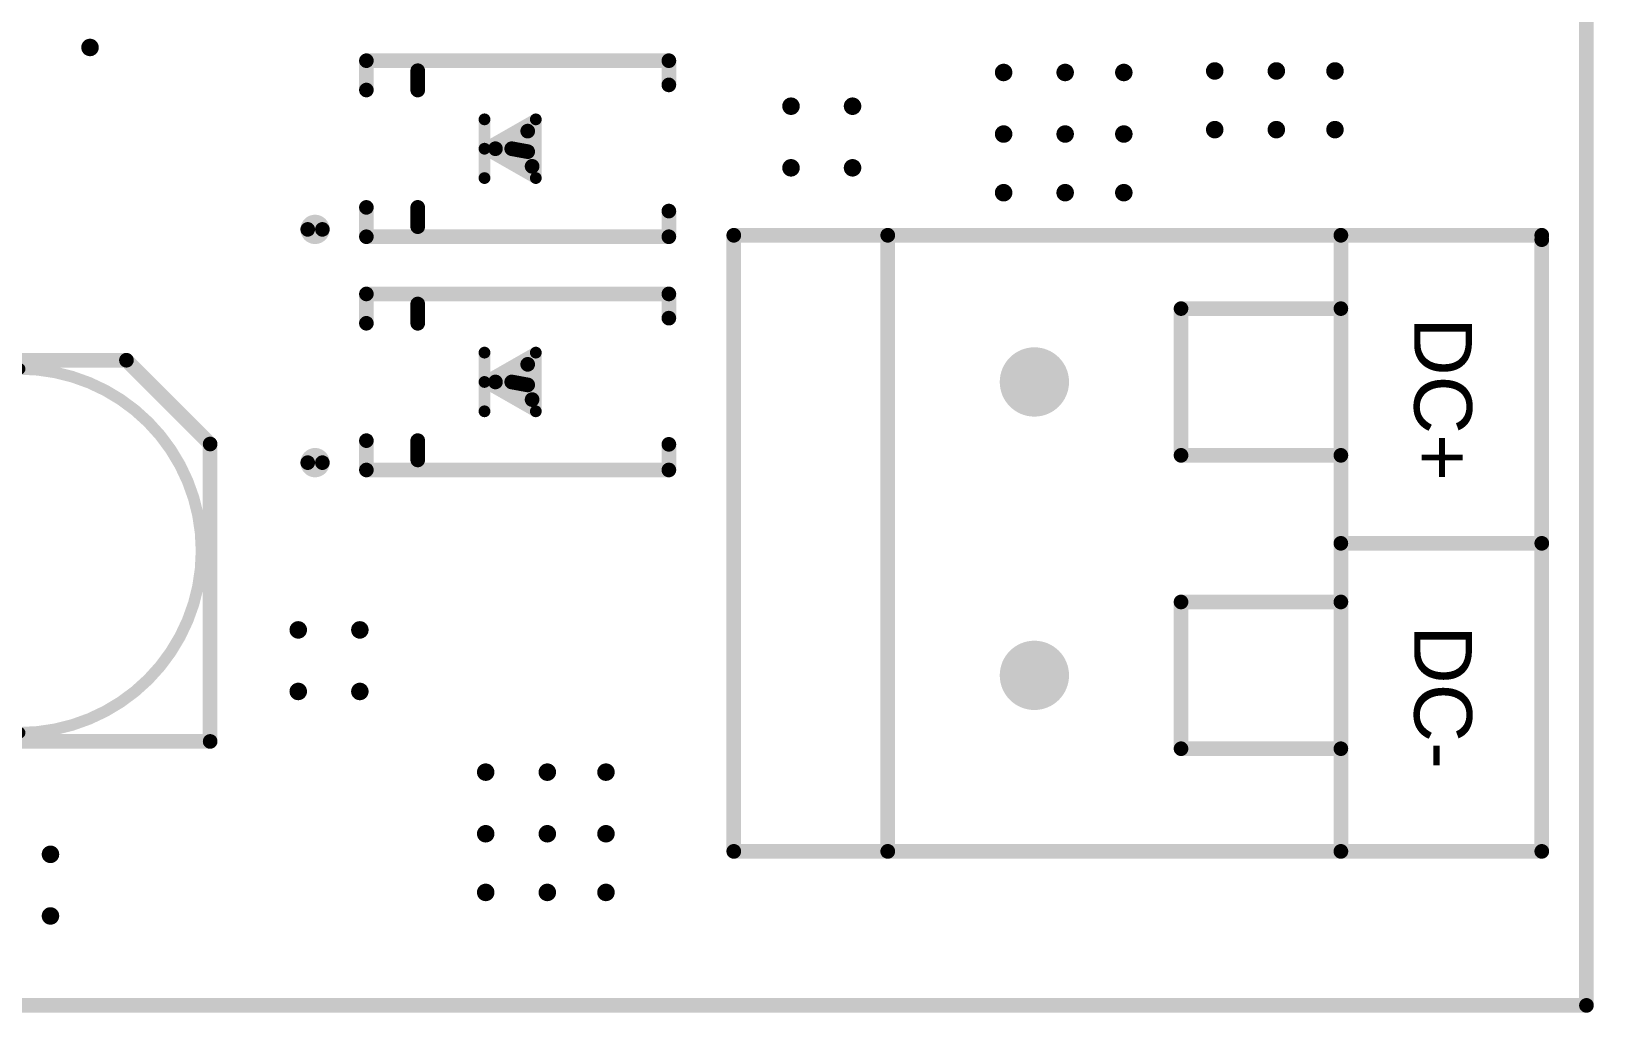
# Model space of a CAD drawing. Header units: millimetres. Extents: x -0.1 to 85.1, y -0.1 to 91.6.
# Drawn here: x 58.06 to 85.13, y -0.13 to 16.87 of the extents above; entities that cross this region are included whole.
import ezdxf

# ---------------------------------------------------------------- set-up
doc = ezdxf.new("R2010")
doc.units = ezdxf.units.MM
for name, color, linetype in [('KeepOutLayer', 6, 'Continuous'), ('PadHoleLayer', 156, 'Continuous'), ('TopOverlay', 2, 'Continuous'), ('ViaHoleLayer', 16, 'Continuous')]:
    doc.layers.add(name, color=color, linetype=linetype)
doc.styles.add('Arial', font='arial.ttf', dxfattribs={"height": 0.2})

# ---------------------------------------------------------------- blocks, each defined once
blk = doc.blocks.new('SMA_1')
at = {"layer": 'TopOverlay'}
for points, const_width in [([(-2.7, 1.524), (-2.7, 1.08)], 0.254), ([(2.54, 1.524), (-2.7, 1.524)], 0.254), ([(2.54, 1.524), (2.54, 1.016)], 0.254), ([(1.651, 1.35), (1.651, 1.016)], 0.254), ([(-0.395, 0.508), (-0.395, -0.508)], 0.203), ([(0.494, 0), (-0.395, 0.508)], 0.203), ([(0.494, 0.508), (0.494, -0.508)], 0.203), ([(0.305, 0), (-0.33, 0.305)], 0.254), ([(0.494, 0), (-0.395, -0.508)], 0.203), ([(0.023, 0), (-0.254, 0.051)], 0.254), ([(-0.254, 0.051), (-0.254, -0.305)], 0.254), ([(0.305, 0), (-0.254, -0.305)], 0.254), ([(-2.7, -1.105), (-2.7, -1.524)], 0.254), ([(1.651, -1.016), (1.651, -1.35)], 0.254), ([(2.54, -1.016), (2.54, -1.524)], 0.254), ([(2.54, -1.524), (-2.7, -1.524)], 0.254)]:
    blk.add_lwpolyline(points, dxfattribs=dict(at, const_width=const_width))
for points, const_width in [([(-2.763, 1.524, 1), (-2.636, 1.524, 1)], 0.127), ([(-2.763, 1.524, 1), (-2.636, 1.524, 1)], 0.127), ([(2.477, 1.524, 1), (2.603, 1.524, 1)], 0.127), ([(2.477, 1.524, 1), (2.603, 1.524, 1)], 0.127), ([(3.556, 1.397, 1), (3.302, 1.397, 1)], 0.254), ([(1.587, 1.35, 1), (1.714, 1.35, 1)], 0.127), ([(3.239, 1.397, 1), (3.365, 1.397, 1)], 0.127), ([(3.493, 1.397, 1), (3.619, 1.397, 1)], 0.127), ([(-2.763, 1.08, 1), (-2.636, 1.08, 1)], 0.127), ([(1.587, 1.016, 1), (1.714, 1.016, 1)], 0.127), ([(2.477, 1.016, 1), (2.603, 1.016, 1)], 0.127), ([(-0.446, 0.508, 1), (-0.344, 0.508, 1)], 0.102), ([(-0.446, 0.508, 1), (-0.344, 0.508, 1)], 0.102), ([(0.443, 0.508, 1), (0.545, 0.508, 1)], 0.102), ([(-0.394, 0.305, 1), (-0.267, 0.305, 1)], 0.127), ([(-0.318, 0.051, 1), (-0.191, 0.051, 1)], 0.127), ([(-0.318, 0.051, 1), (-0.191, 0.051, 1)], 0.127), ([(-0.041, 0, 1), (0.086, 0, 1)], 0.127), ([(0.241, 0, 1), (0.368, 0, 1)], 0.127), ([(0.241, 0, 1), (0.368, 0, 1)], 0.127), ([(0.443, 0, 1), (0.545, 0, 1)], 0.102), ([(0.443, 0, 1), (0.545, 0, 1)], 0.102), ([(-0.318, -0.305, 1), (-0.191, -0.305, 1)], 0.127), ([(-0.318, -0.305, 1), (-0.191, -0.305, 1)], 0.127), ([(-0.446, -0.508, 1), (-0.344, -0.508, 1)], 0.102), ([(-0.446, -0.508, 1), (-0.344, -0.508, 1)], 0.102), ([(0.443, -0.508, 1), (0.545, -0.508, 1)], 0.102), ([(-2.763, -1.105, 1), (-2.636, -1.105, 1)], 0.127), ([(1.587, -1.016, 1), (1.714, -1.016, 1)], 0.127), ([(2.477, -1.016, 1), (2.603, -1.016, 1)], 0.127), ([(1.587, -1.35, 1), (1.714, -1.35, 1)], 0.127), ([(-2.763, -1.524, 1), (-2.636, -1.524, 1)], 0.127), ([(-2.763, -1.524, 1), (-2.636, -1.524, 1)], 0.127), ([(2.477, -1.524, 1), (2.603, -1.524, 1)], 0.127), ([(2.477, -1.524, 1), (2.603, -1.524, 1)], 0.127)]:
    blk.add_lwpolyline(points, format="xyb", close=True, dxfattribs=dict(at, const_width=const_width))
blk = doc.blocks.new('KF128_5_08_2P_62')
at = {"layer": 'PadHoleLayer'}
h = blk.add_hatch(color=156, dxfattribs=at)
edge = h.paths.add_edge_path()
edge.add_arc((-2.54, 0), 0.6, 0, 360)
h = blk.add_hatch(color=156, dxfattribs=at)
edge = h.paths.add_edge_path()
edge.add_arc((2.54, 0), 0.6, 0, 360)
at = {"layer": 'TopOverlay', "const_width": 0.254}
for points in [[(-5.588, 5.207), (-5.588, -5.309)], [(-5.588, 5.207), (5.08, 5.207)], [(5.08, 5.207), (5.08, -5.309)], [(-5.588, 2.54), (5.08, 2.54)], [(-3.81, -2.54), (-3.81, -5.309)], [(-3.81, -2.54), (-1.27, -2.54)], [(-1.27, -2.54), (-1.27, -5.309)], [(1.27, -2.54), (1.27, -5.309)], [(1.27, -2.54), (3.81, -2.54)], [(3.81, -2.54), (3.81, -5.309)], [(-5.588, -5.309), (5.08, -5.309)]]:
    blk.add_lwpolyline(points, dxfattribs=at)
at = {"layer": 'TopOverlay', "const_width": 0.127}
for points in [[(-5.652, 5.207, 1), (-5.524, 5.207, 1)], [(-5.652, 5.207, 1), (-5.524, 5.207, 1)], [(5.016, 5.207, 1), (5.144, 5.207, 1)], [(5.016, 5.207, 1), (5.144, 5.207, 1)], [(-5.652, 2.54, 1), (-5.524, 2.54, 1)], [(5.016, 2.54, 1), (5.144, 2.54, 1)], [(-3.873, -2.54, 1), (-3.747, -2.54, 1)], [(-3.873, -2.54, 1), (-3.747, -2.54, 1)], [(-1.333, -2.54, 1), (-1.206, -2.54, 1)], [(-1.333, -2.54, 1), (-1.206, -2.54, 1)], [(1.206, -2.54, 1), (1.333, -2.54, 1)], [(1.206, -2.54, 1), (1.333, -2.54, 1)], [(3.747, -2.54, 1), (3.873, -2.54, 1)], [(3.747, -2.54, 1), (3.873, -2.54, 1)], [(-5.652, -5.309, 1), (-5.524, -5.309, 1)], [(-5.652, -5.309, 1), (-5.524, -5.309, 1)], [(-3.873, -5.309, 1), (-3.747, -5.309, 1)], [(-1.333, -5.309, 1), (-1.206, -5.309, 1)], [(1.206, -5.309, 1), (1.333, -5.309, 1)], [(3.747, -5.309, 1), (3.873, -5.309, 1)], [(5.016, -5.309, 1), (5.144, -5.309, 1)], [(5.016, -5.309, 1), (5.144, -5.309, 1)]]:
    blk.add_lwpolyline(points, format="xyb", close=True, dxfattribs=at)
blk = doc.blocks.new('SMA_63')
at = {"layer": 'TopOverlay'}
for points, const_width in [([(-2.7, 1.524), (-2.7, 1.08)], 0.254), ([(2.54, 1.524), (-2.7, 1.524)], 0.254), ([(2.54, 1.524), (2.54, 1.016)], 0.254), ([(1.651, 1.35), (1.651, 1.016)], 0.254), ([(-0.395, 0.508), (-0.395, -0.508)], 0.203), ([(0.494, 0), (-0.395, 0.508)], 0.203), ([(0.494, 0.508), (0.494, -0.508)], 0.203), ([(0.305, 0), (-0.33, 0.305)], 0.254), ([(0.494, 0), (-0.395, -0.508)], 0.203), ([(0.023, 0), (-0.254, 0.051)], 0.254), ([(-0.254, 0.051), (-0.254, -0.305)], 0.254), ([(0.305, 0), (-0.254, -0.305)], 0.254), ([(-2.7, -1.105), (-2.7, -1.524)], 0.254), ([(1.651, -1.016), (1.651, -1.35)], 0.254), ([(2.54, -1.016), (2.54, -1.524)], 0.254), ([(2.54, -1.524), (-2.7, -1.524)], 0.254)]:
    blk.add_lwpolyline(points, dxfattribs=dict(at, const_width=const_width))
for points, const_width in [([(-2.763, 1.524, 1), (-2.636, 1.524, 1)], 0.127), ([(-2.763, 1.524, 1), (-2.636, 1.524, 1)], 0.127), ([(2.477, 1.524, 1), (2.603, 1.524, 1)], 0.127), ([(2.477, 1.524, 1), (2.603, 1.524, 1)], 0.127), ([(3.556, 1.397, 1), (3.302, 1.397, 1)], 0.254), ([(1.587, 1.35, 1), (1.714, 1.35, 1)], 0.127), ([(3.239, 1.397, 1), (3.365, 1.397, 1)], 0.127), ([(3.493, 1.397, 1), (3.619, 1.397, 1)], 0.127), ([(-2.763, 1.08, 1), (-2.636, 1.08, 1)], 0.127), ([(1.587, 1.016, 1), (1.714, 1.016, 1)], 0.127), ([(2.477, 1.016, 1), (2.603, 1.016, 1)], 0.127), ([(-0.446, 0.508, 1), (-0.344, 0.508, 1)], 0.102), ([(-0.446, 0.508, 1), (-0.344, 0.508, 1)], 0.102), ([(0.443, 0.508, 1), (0.545, 0.508, 1)], 0.102), ([(-0.394, 0.305, 1), (-0.267, 0.305, 1)], 0.127), ([(-0.318, 0.051, 1), (-0.191, 0.051, 1)], 0.127), ([(-0.318, 0.051, 1), (-0.191, 0.051, 1)], 0.127), ([(-0.041, 0, 1), (0.086, 0, 1)], 0.127), ([(0.241, 0, 1), (0.368, 0, 1)], 0.127), ([(0.241, 0, 1), (0.368, 0, 1)], 0.127), ([(0.443, 0, 1), (0.545, 0, 1)], 0.102), ([(0.443, 0, 1), (0.545, 0, 1)], 0.102), ([(-0.318, -0.305, 1), (-0.191, -0.305, 1)], 0.127), ([(-0.318, -0.305, 1), (-0.191, -0.305, 1)], 0.127), ([(-0.446, -0.508, 1), (-0.344, -0.508, 1)], 0.102), ([(-0.446, -0.508, 1), (-0.344, -0.508, 1)], 0.102), ([(0.443, -0.508, 1), (0.545, -0.508, 1)], 0.102), ([(-2.763, -1.105, 1), (-2.636, -1.105, 1)], 0.127), ([(1.587, -1.016, 1), (1.714, -1.016, 1)], 0.127), ([(2.477, -1.016, 1), (2.603, -1.016, 1)], 0.127), ([(1.587, -1.35, 1), (1.714, -1.35, 1)], 0.127), ([(-2.763, -1.524, 1), (-2.636, -1.524, 1)], 0.127), ([(-2.763, -1.524, 1), (-2.636, -1.524, 1)], 0.127), ([(2.477, -1.524, 1), (2.603, -1.524, 1)], 0.127), ([(2.477, -1.524, 1), (2.603, -1.524, 1)], 0.127)]:
    blk.add_lwpolyline(points, format="xyb", close=True, dxfattribs=dict(at, const_width=const_width))
blk = doc.blocks.new('CM_D_6_3_5_4__78')
at = {"layer": 'TopOverlay', "const_width": 0.254}
for points in [[(-3.3, 3.3), (1.75, 3.3)], [(-3.3, 3.3), (-3.3, -3.3)], [(1.75, 3.3), (3.3, 1.75)], [(3.3, 1.75), (3.3, -1.85)], [(3.3, -1.85), (1.85, -3.3)], [(-3.3, -3.3), (1.85, -3.3)]]:
    blk.add_lwpolyline(points, dxfattribs=at)
at = {"layer": 'TopOverlay'}
for points, const_width in [([(-3.364, 3.3, 1), (-3.237, 3.3, 1)], 0.127), ([(-3.364, 3.3, 1), (-3.237, 3.3, 1)], 0.127), ([(3.15, 0, 1), (-3.15, 0, 1)], 0.2), ([(1.686, 3.3, 1), (1.813, 3.3, 1)], 0.127), ([(1.686, 3.3, 1), (1.813, 3.3, 1)], 0.127), ([(3.237, 1.75, 1), (3.364, 1.75, 1)], 0.127), ([(3.237, 1.75, 1), (3.364, 1.75, 1)], 0.127), ([(-3.2, 0, 1), (-3.1, 0, 1)], 0.1), ([(3.1, 0, 1), (3.2, 0, 1)], 0.1), ([(3.237, -1.85, 1), (3.364, -1.85, 1)], 0.127), ([(3.237, -1.85, 1), (3.364, -1.85, 1)], 0.127), ([(-3.364, -3.3, 1), (-3.237, -3.3, 1)], 0.127), ([(-3.364, -3.3, 1), (-3.237, -3.3, 1)], 0.127), ([(1.786, -3.3, 1), (1.913, -3.3, 1)], 0.127), ([(1.786, -3.3, 1), (1.913, -3.3, 1)], 0.127)]:
    blk.add_lwpolyline(points, format="xyb", close=True, dxfattribs=dict(at, const_width=const_width))

msp = doc.modelspace()

# ---------------------------------------------------------------- hatches: boundary and pattern name
at = {"layer": 'ViaHoleLayer'}
h = msp.add_hatch(color=16, dxfattribs=at)
edge = h.paths.add_edge_path()
edge.add_arc((59.08, 16.587), 0.152, 0, 360)
h = msp.add_hatch(color=16, dxfattribs=at)
edge = h.paths.add_edge_path()
edge.add_arc((74.905, 16.154), 0.152, 0, 360)
h = msp.add_hatch(color=16, dxfattribs=at)
edge = h.paths.add_edge_path()
edge.add_arc((75.971, 16.154), 0.152, 0, 360)
h = msp.add_hatch(color=16, dxfattribs=at)
edge = h.paths.add_edge_path()
edge.add_arc((76.987, 16.154), 0.152, 0, 360)
h = msp.add_hatch(color=16, dxfattribs=at)
edge = h.paths.add_edge_path()
edge.add_arc((78.562, 16.18), 0.152, 0, 360)
h = msp.add_hatch(color=16, dxfattribs=at)
edge = h.paths.add_edge_path()
edge.add_arc((79.629, 16.18), 0.152, 0, 360)
h = msp.add_hatch(color=16, dxfattribs=at)
edge = h.paths.add_edge_path()
edge.add_arc((80.645, 16.18), 0.152, 0, 360)
h = msp.add_hatch(color=16, dxfattribs=at)
edge = h.paths.add_edge_path()
edge.add_arc((71.222, 15.57), 0.152, 0, 360)
h = msp.add_hatch(color=16, dxfattribs=at)
edge = h.paths.add_edge_path()
edge.add_arc((72.288, 15.57), 0.152, 0, 360)
h = msp.add_hatch(color=16, dxfattribs=at)
edge = h.paths.add_edge_path()
edge.add_arc((74.905, 15.088), 0.152, 0, 360)
h = msp.add_hatch(color=16, dxfattribs=at)
edge = h.paths.add_edge_path()
edge.add_arc((75.971, 15.088), 0.152, 0, 360)
h = msp.add_hatch(color=16, dxfattribs=at)
edge = h.paths.add_edge_path()
edge.add_arc((76.987, 15.088), 0.152, 0, 360)
h = msp.add_hatch(color=16, dxfattribs=at)
edge = h.paths.add_edge_path()
edge.add_arc((78.562, 15.164), 0.152, 0, 360)
h = msp.add_hatch(color=16, dxfattribs=at)
edge = h.paths.add_edge_path()
edge.add_arc((79.629, 15.164), 0.152, 0, 360)
h = msp.add_hatch(color=16, dxfattribs=at)
edge = h.paths.add_edge_path()
edge.add_arc((80.645, 15.164), 0.152, 0, 360)
h = msp.add_hatch(color=16, dxfattribs=at)
edge = h.paths.add_edge_path()
edge.add_arc((71.222, 14.503), 0.152, 0, 360)
h = msp.add_hatch(color=16, dxfattribs=at)
edge = h.paths.add_edge_path()
edge.add_arc((72.288, 14.503), 0.152, 0, 360)
h = msp.add_hatch(color=16, dxfattribs=at)
edge = h.paths.add_edge_path()
edge.add_arc((74.905, 14.072), 0.152, 0, 360)
h = msp.add_hatch(color=16, dxfattribs=at)
edge = h.paths.add_edge_path()
edge.add_arc((75.971, 14.072), 0.152, 0, 360)
h = msp.add_hatch(color=16, dxfattribs=at)
edge = h.paths.add_edge_path()
edge.add_arc((76.987, 14.072), 0.152, 0, 360)
h = msp.add_hatch(color=16, dxfattribs=at)
edge = h.paths.add_edge_path()
edge.add_arc((62.687, 6.502), 0.152, 0, 360)
h = msp.add_hatch(color=16, dxfattribs=at)
edge = h.paths.add_edge_path()
edge.add_arc((63.754, 6.502), 0.152, 0, 360)
h = msp.add_hatch(color=16, dxfattribs=at)
edge = h.paths.add_edge_path()
edge.add_arc((62.687, 5.436), 0.152, 0, 360)
h = msp.add_hatch(color=16, dxfattribs=at)
edge = h.paths.add_edge_path()
edge.add_arc((63.754, 5.436), 0.152, 0, 360)
h = msp.add_hatch(color=16, dxfattribs=at)
edge = h.paths.add_edge_path()
edge.add_arc((65.934, 4.039), 0.152, 0, 360)
h = msp.add_hatch(color=16, dxfattribs=at)
edge = h.paths.add_edge_path()
edge.add_arc((67.001, 4.039), 0.152, 0, 360)
h = msp.add_hatch(color=16, dxfattribs=at)
edge = h.paths.add_edge_path()
edge.add_arc((68.017, 4.039), 0.152, 0, 360)
h = msp.add_hatch(color=16, dxfattribs=at)
edge = h.paths.add_edge_path()
edge.add_arc((65.934, 2.972), 0.152, 0, 360)
h = msp.add_hatch(color=16, dxfattribs=at)
edge = h.paths.add_edge_path()
edge.add_arc((67.001, 2.972), 0.152, 0, 360)
h = msp.add_hatch(color=16, dxfattribs=at)
edge = h.paths.add_edge_path()
edge.add_arc((68.017, 2.972), 0.152, 0, 360)
h = msp.add_hatch(color=16, dxfattribs=at)
edge = h.paths.add_edge_path()
edge.add_arc((58.395, 2.616), 0.152, 0, 360)
h = msp.add_hatch(color=16, dxfattribs=at)
edge = h.paths.add_edge_path()
edge.add_arc((65.934, 1.956), 0.152, 0, 360)
h = msp.add_hatch(color=16, dxfattribs=at)
edge = h.paths.add_edge_path()
edge.add_arc((67.001, 1.956), 0.152, 0, 360)
h = msp.add_hatch(color=16, dxfattribs=at)
edge = h.paths.add_edge_path()
edge.add_arc((68.017, 1.956), 0.152, 0, 360)
h = msp.add_hatch(color=16, dxfattribs=at)
edge = h.paths.add_edge_path()
edge.add_arc((58.395, 1.549), 0.152, 0, 360)

# ---------------------------------------------------------------- linework, layer by layer
at = {"layer": 'KeepOutLayer', "const_width": 0.254}
for points in [[(85, 0), (85, 85)], [(0, 0), (85, 0)]]:
    msp.add_lwpolyline(points, dxfattribs=at)
at = {"layer": 'KeepOutLayer', "const_width": 0.127}
msp.add_lwpolyline([(84.937, 0, 1), (85.064, 0, 1)], format="xyb", close=True, dxfattribs=at)
msp.add_lwpolyline([(84.937, 0, 1), (85.064, 0, 1)], format="xyb", close=True, dxfattribs=at)
at = {"layer": 'TopOverlay', "const_width": 0.254}
for points in [[(80.747, 13.335), (84.226, 13.335)], [(84.226, 2.667), (84.226, 13.259)], [(80.747, 8.001), (84.226, 8.001)], [(80.747, 2.667), (84.226, 2.667)]]:
    msp.add_lwpolyline(points, dxfattribs=at)
at = {"layer": 'TopOverlay', "const_width": 0.127}
for points in [[(80.683, 13.335, 1), (80.81, 13.335, 1)], [(84.163, 13.335, 1), (84.29, 13.335, 1)], [(84.163, 13.259, 1), (84.29, 13.259, 1)], [(80.683, 8.001, 1), (80.81, 8.001, 1)], [(84.163, 8.001, 1), (84.29, 8.001, 1)], [(80.683, 2.667, 1), (80.81, 2.667, 1)], [(84.163, 2.667, 1), (84.29, 2.667, 1)], [(84.163, 2.667, 1), (84.29, 2.667, 1)]]:
    msp.add_lwpolyline(points, format="xyb", close=True, dxfattribs=at)

# ---------------------------------------------------------------- block references
for name, p, rotation in [('SMA_1', (66.407, 14.834), 180), ('KF128_5_08_2P_62', (75.438, 8.255), 90), ('SMA_63', (66.407, 10.795), 180), ('CM_D_6_3_5_4__78', (57.861, 7.871), 90)]:
    msp.add_blockref(name, p, dxfattribs=dict(rotation=rotation))

# ---------------------------------------------------------------- texts
at = {"layer": 'TopOverlay', "style": 'Arial'}
for s, p in [('DC+', (82.017, 11.913)), ('DC-', (82.017, 6.579))]:
    msp.add_text(s, height=1, rotation=270, dxfattribs=at).set_placement(p)

doc.saveas('drawing.dxf')
